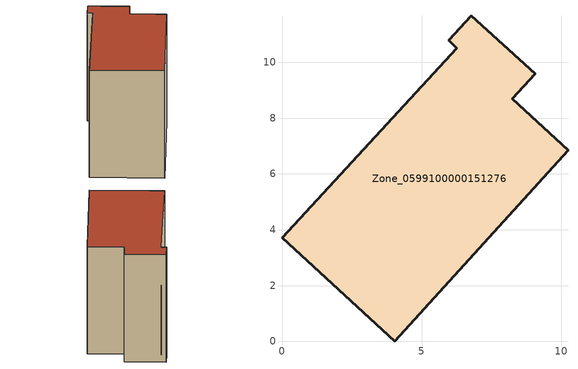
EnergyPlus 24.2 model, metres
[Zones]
Zone_0599100000151276
 floor ground (C_G): 6.26,10.51 5.97,10.78 6.79,11.67 9.07,9.58 8.25,8.69 10.25,6.85 4.04,0 0,3.71 z0
 wall outside (C_F): 4.04,0 10.25,6.85 8.25,8.69 9.07,9.58 6.79,11.67 5.97,10.78 6.26,10.51 0,3.71 4.04,0 z0:8.72
 roof outside (C_R): 6.26,10.51 0,3.71 4.04,0 10.25,6.85 8.25,8.69 9.07,9.58 6.79,11.67 5.97,10.78 z8.72
[BUILDING]
Pand.0599100000151276: North Axis=0; Terrain=City; Loads Convergence Tolerance Value=0.04; Temperature Convergence Tolerance Value=0.4; Solar Distribution=FullExterior; Maximum Number of Warmup Days=25; Minimum Number of Warmup Days=1
[Site:Location]
Rotterdam.The.Hague.AP_ZH_NLD Design_Conditions: Latitude=51.96; Longitude=4.45; Time Zone=1; Elevation=-4.5
[SITE:GROUNDTEMPERATURE:BUILDINGSURFACE]
18, 18, 18, 18, 18, 18, 18, 18, 18, 18, 18, 18
[MATERIAL] Thermal Absorptance=0.9; Solar Absorptance=0.7; Visible Absorptance=0.7
Name | Roughness | Thickness | Conductivity | Density | Specific Heat
G.TI.1975-1991 | MediumSmooth | 0.15 | 0.288461 | 540 | 1210
F.TI.1975-1991 | Rough | 0.3 | 0.230769 | 1920 | 840
R.TI.1975-1991 | MediumRough | 0.2 | 0.153846 | 1500 | 1000
[CONSTRUCTION]
C_G: G.TI.1975-1991
C_F: F.TI.1975-1991
C_R: R.TI.1975-1991
[ZONE]
Zone_0599100000151276: Type=1; Multiplier=1; Ceiling Height=Autocalculate; Volume=Autocalculate; Floor Area=autocalculate; Part of Total Floor Area=Yes
[ZONEINFILTRATION:DESIGNFLOWRATE]
Infil_Zone_0599100000151276: Zone or ZoneList or Space or SpaceList=Zone_0599100000151276; Schedule=AlwaysOn; Design Flow Rate Calculation Method=Flow/Area; Flow Rate per Floor Area=0.003; Constant Term Coefficient=1; Temperature Term Coefficient=0; Velocity Term Coefficient=0; Velocity Squared Term Coefficient=0
[HVACTEMPLATE:ZONE:IDEALLOADSAIRSYSTEM]
Zone_0599100000151276: Maximum Heating Supply Air Temperature=50; Minimum Cooling Supply Air Temperature=13; Maximum Heating Supply Air Humidity Ratio=0.0156; Minimum Cooling Supply Air Humidity Ratio=0.0077; Heating Limit=NoLimit; Cooling Limit=NoLimit; Dehumidification Control Type=ConstantSensibleHeatRatio; Cooling Sensible Heat Ratio=0.7; Dehumidification Setpoint=60; Humidification Control Type=None; Humidification Setpoint=30; Outdoor Air Method=None; Outdoor Air Flow Rate per Person=0.00944; Outdoor Air Flow Rate per Zone Floor Area=0; Outdoor Air Flow Rate per Zone=0; Demand Controlled Ventilation Type=None; Outdoor Air Economizer Type=NoEconomizer; Heat Recovery Type=None; Sensible Heat Recovery Effectiveness=0.7; Latent Heat Recovery Effectiveness=0.65
[ZONECONTROL:THERMOSTAT]
ThermostatControl_Zone_0599100000151276: Zone or ZoneList=Zone_0599100000151276; Control Type Schedule=DualSetpointControlType; Control 1=Thermostat_Zone_0599100000151276; Temperature Difference Between Cutout And Setpoint=0
[THERMOSTATSETPOINT:DUALSETPOINT]
Thermostat_Zone_0599100000151276: Heating Setpoint Temperature Schedule=HeatingSetpoint_Zone_0599100000151276; Cooling Setpoint Temperature Schedule=CoolingSetpoint_Zone_0599100000151276
[SCHEDULE:COMPACT]
HeatingSetpoint_Zone_0599100000151276: Through: 12/31, For: AllDays, Until: 24:00, 21
CoolingSetpoint_Zone_0599100000151276: Through: 12/31, For: AllDays, Until: 24:00, 24
DualSetpointControlType: Through: 12/31, For: AllDays, Until: 24:00, 4
AlwaysOn: Through: 12/31, For: AllDays, Until: 24:00, 1
